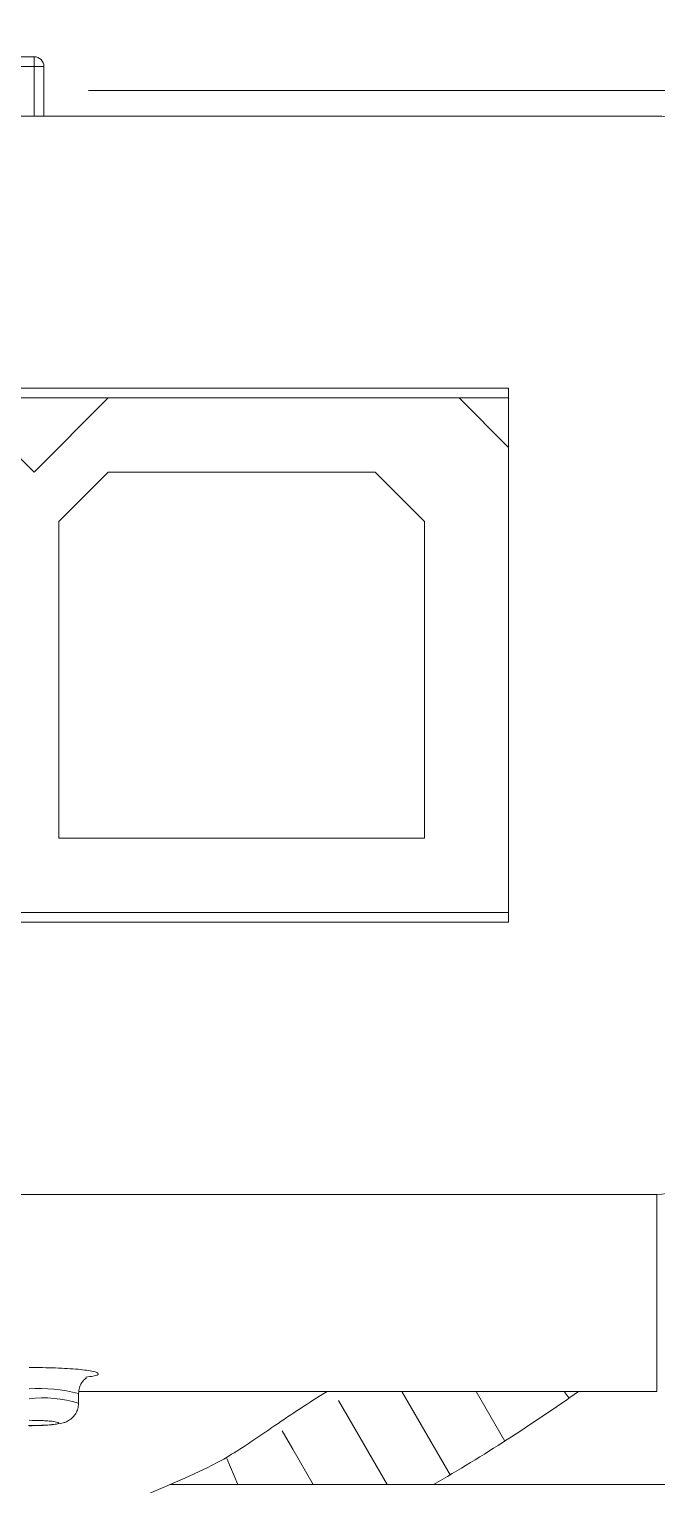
# Model space of a CAD drawing. Header units: inches. Extents: x 0.54 to 10.46, y 0.74 to 7.76.
# Drawn here: x 8.543 to 8.654, y 4.8703 to 5.1277 of the extents above; entities that cross this region are included whole.
import ezdxf

# ---------------------------------------------------------------- set-up
doc = ezdxf.new("R2010")
doc.units = ezdxf.units.IN
doc.header["$MEASUREMENT"] = 0
doc.layers.add('BG', color=7, linetype='Continuous')
doc.layers.add('MCG-INT-4FT', color=7, linetype='Continuous')

# ---------------------------------------------------------------- blocks, each defined once
blk = doc.blocks.new('block 2')
at = {"layer": 'BG', "true_color": 0xffffff}
h = blk.add_hatch(color=7, dxfattribs=at)
h.dxf.hatch_style = 2
edge = h.paths.add_edge_path()
edge.add_spline(control_points=[(10.29599, 0.90612), (10.29599, 0.90612), (0.87112, 0.90612), (0.87112, 0.90612), (0.87016, 0.90612), (0.86938, 0.90689), (0.86938, 0.90785), (0.86938, 0.90785), (0.86938, 7.59215), (0.86938, 7.59215), (0.86938, 7.59311), (0.87016, 7.59389), (0.87112, 7.59389), (0.87112, 7.59389), (10.29599, 7.59389), (10.29599, 7.59389), (10.29696, 7.59389), (10.29773, 7.59311), (10.29773, 7.59215), (10.29773, 7.59215), (10.29773, 0.90785), (10.29773, 0.90785), (10.29773, 0.90689), (10.29696, 0.90612), (10.29599, 0.90612)], knot_values=[0, 0, 0, 0, 1, 1, 1, 2, 2, 2, 3, 3, 3, 4, 4, 4, 5, 5, 5, 6, 6, 6, 7, 7, 7, 8, 8, 8, 8], degree=3, periodic=1)
h.paths.add_polyline_path([(0.87286, 0.90959), (10.29426, 0.90959), (10.29426, 7.59042), (0.87286, 7.59042)])
at = {"layer": 'BG', "lineweight": 0}
blk.add_open_spline([(10.29599, 0.90612), (10.29599, 0.90612), (0.87112, 0.90612), (0.87112, 0.90612), (0.87016, 0.90612), (0.86938, 0.90689), (0.86938, 0.90785), (0.86938, 0.90785), (0.86938, 7.59215), (0.86938, 7.59215), (0.86938, 7.59311), (0.87016, 7.59389), (0.87112, 7.59389), (0.87112, 7.59389), (10.29599, 7.59389), (10.29599, 7.59389), (10.29696, 7.59389), (10.29773, 7.59311), (10.29773, 7.59215), (10.29773, 7.59215), (10.29773, 0.90785), (10.29773, 0.90785), (10.29773, 0.90689), (10.29696, 0.90612), (10.29599, 0.90612)], degree=3, knots=[0, 0, 0, 0, 1, 1, 1, 2, 2, 2, 3, 3, 3, 4, 4, 4, 5, 5, 5, 6, 6, 6, 7, 7, 7, 8, 8, 8, 8], dxfattribs=at)
blk = doc.blocks.new('block 62')
at = {"layer": 'BG', "true_color": 0xffffff}
h = blk.add_hatch(color=7, dxfattribs=at)
h.dxf.hatch_style = 2
edge = h.paths.add_edge_path()
edge.add_spline(control_points=[(10.46309, 0.739), (10.46309, 0.739), (0.53691, 0.739), (0.53691, 0.739), (0.53595, 0.739), (0.53517, 0.73978), (0.53517, 0.74074), (0.53517, 0.74074), (0.53517, 7.75926), (0.53517, 7.75926), (0.53517, 7.76022), (0.53595, 7.761), (0.53691, 7.761), (0.53691, 7.761), (10.46309, 7.761), (10.46309, 7.761), (10.46406, 7.761), (10.46483, 7.76022), (10.46483, 7.75926), (10.46483, 7.75926), (10.46483, 0.74074), (10.46483, 0.74074), (10.46483, 0.73978), (10.46406, 0.739), (10.46309, 0.739)], knot_values=[0, 0, 0, 0, 1, 1, 1, 2, 2, 2, 3, 3, 3, 4, 4, 4, 5, 5, 5, 6, 6, 6, 7, 7, 7, 8, 8, 8, 8], degree=3, periodic=1)
h.paths.add_polyline_path([(0.53864, 0.74248), (10.46136, 0.74248), (10.46136, 7.75752), (0.53864, 7.75752)])
at = {"layer": 'BG', "lineweight": 0}
blk.add_open_spline([(10.46309, 0.739), (10.46309, 0.739), (0.53691, 0.739), (0.53691, 0.739), (0.53595, 0.739), (0.53517, 0.73978), (0.53517, 0.74074), (0.53517, 0.74074), (0.53517, 7.75926), (0.53517, 7.75926), (0.53517, 7.76022), (0.53595, 7.761), (0.53691, 7.761), (0.53691, 7.761), (10.46309, 7.761), (10.46309, 7.761), (10.46406, 7.761), (10.46483, 7.76022), (10.46483, 7.75926), (10.46483, 7.75926), (10.46483, 0.74074), (10.46483, 0.74074), (10.46483, 0.73978), (10.46406, 0.739), (10.46309, 0.739)], degree=3, knots=[0, 0, 0, 0, 1, 1, 1, 2, 2, 2, 3, 3, 3, 4, 4, 4, 5, 5, 5, 6, 6, 6, 7, 7, 7, 8, 8, 8, 8], dxfattribs=at)
blk = doc.blocks.new('block 144')
at = {"layer": 'MCG-INT-4FT', "color": 7, "lineweight": 5, "true_color": 0xffffff}
blk.add_open_spline([(8.61455, 4.87034), (8.62333, 4.87546), (8.63188, 4.88096), (8.64019, 4.88682)], degree=3, dxfattribs=at)
blk = doc.blocks.new('block 211')
at = {"layer": 'MCG-INT-4FT', "color": 7, "lineweight": 5, "true_color": 0xffffff}
blk.add_lwpolyline([(8.63762, 4.88682), (8.63852, 4.88565)], dxfattribs=at)
blk = doc.blocks.new('block 212')
at = {"layer": 'MCG-INT-4FT', "color": 7, "lineweight": 5, "true_color": 0xffffff}
blk.add_lwpolyline([(8.61747, 4.87206), (8.60895, 4.88682)], dxfattribs=at)
blk = doc.blocks.new('block 213')
at = {"layer": 'MCG-INT-4FT', "color": 7, "lineweight": 5, "true_color": 0xffffff}
blk.add_lwpolyline([(8.62714, 4.87804), (8.62207, 4.88682)], dxfattribs=at)
blk = doc.blocks.new('block 214')
at = {"layer": 'MCG-INT-4FT', "color": 7, "lineweight": 5, "true_color": 0xffffff}
blk.add_lwpolyline([(8.58961, 4.87659), (8.59322, 4.87034)], dxfattribs=at)
blk = doc.blocks.new('block 215')
at = {"layer": 'MCG-INT-4FT', "color": 7, "lineweight": 5, "true_color": 0xffffff}
blk.add_lwpolyline([(8.58773, 4.87984), (8.58961, 4.87659)], dxfattribs=at)
blk = doc.blocks.new('block 216')
at = {"layer": 'MCG-INT-4FT', "color": 7, "lineweight": 5, "true_color": 0xffffff}
blk.add_lwpolyline([(8.59963, 4.88196), (8.59774, 4.88524)], dxfattribs=at)
blk = doc.blocks.new('block 217')
at = {"layer": 'MCG-INT-4FT', "color": 7, "lineweight": 5, "true_color": 0xffffff}
blk.add_lwpolyline([(8.59963, 4.88196), (8.60634, 4.87034)], dxfattribs=at)
blk = doc.blocks.new('block 218')
at = {"layer": 'MCG-INT-4FT', "color": 7, "lineweight": 5, "true_color": 0xffffff}
blk.add_lwpolyline([(8.57988, 4.87034), (8.57797, 4.87496)], dxfattribs=at)
blk = doc.blocks.new('block 316')
at = {"layer": 'MCG-INT-4FT', "color": 7, "lineweight": 5, "true_color": 0xffffff}
blk.add_lwpolyline([(8.78347, 4.87034), (8.56788, 4.87034)], dxfattribs=at)
blk = doc.blocks.new('block 321')
at = {"layer": 'MCG-INT-4FT', "color": 7, "lineweight": 5, "true_color": 0xffffff}
blk.add_open_spline([(8.29263, 4.8734), (8.3821, 4.832), (8.48524, 4.832), (8.57471, 4.8734)], degree=3, dxfattribs=at)
blk = doc.blocks.new('block 325')
at = {"layer": 'MCG-INT-4FT', "color": 7, "lineweight": 5, "true_color": 0xffffff}
blk.add_open_spline([(8.5957, 4.88682), (8.5925, 4.88484), (8.58941, 4.88279), (8.58648, 4.88079), (8.58355, 4.8788), (8.58077, 4.87686), (8.57836, 4.87542), (8.57707, 4.87465), (8.57589, 4.87403), (8.57471, 4.8734)], degree=3, knots=[0, 0, 0, 0, 1, 1, 1, 2, 2, 2, 3, 3, 3, 3], dxfattribs=at)
blk = doc.blocks.new('block 420')
at = {"layer": 'MCG-INT-4FT', "color": 7, "lineweight": 5, "true_color": 0xffffff}
blk.add_lwpolyline([(8.68203, 5.11685), (8.55348, 5.11685)], dxfattribs=at)
blk = doc.blocks.new('block 1630')
at = {"layer": 'MCG-INT-4FT', "color": 7, "lineweight": 5, "true_color": 0xffffff}
blk.add_open_spline([(8.55173, 4.88646), (8.55176, 4.88681), (8.55179, 4.88716), (8.55188, 4.88748), (8.55196, 4.88777), (8.55209, 4.88803), (8.55224, 4.88826), (8.55236, 4.88846), (8.5525, 4.88863), (8.55263, 4.88878), (8.55274, 4.8889), (8.55285, 4.889), (8.55295, 4.88908), (8.55304, 4.88915), (8.55311, 4.88921), (8.55313, 4.88923)], degree=3, knots=[0, 0, 0, 0, 1, 1, 1, 2, 2, 2, 3, 3, 3, 4, 4, 4, 5, 5, 5, 5], dxfattribs=at)
blk = doc.blocks.new('block 1632')
at = {"layer": 'MCG-INT-4FT', "color": 7, "lineweight": 5, "true_color": 0xffffff}
blk.add_open_spline([(8.54287, 4.88078), (8.54367, 4.88079), (8.54446, 4.8808), (8.54522, 4.88083), (8.54585, 4.88085), (8.54646, 4.88089), (8.547, 4.88095), (8.54779, 4.88102), (8.54845, 4.88112), (8.54903, 4.88127), (8.54921, 4.88132), (8.54938, 4.88137), (8.54958, 4.88146), (8.54982, 4.88157), (8.55009, 4.88172), (8.55035, 4.88192), (8.5507, 4.88219), (8.55101, 4.88254), (8.55124, 4.88294), (8.55139, 4.88319), (8.55151, 4.88345), (8.55159, 4.88373), (8.55167, 4.88405), (8.5517, 4.88438), (8.55173, 4.88472)], degree=3, knots=[0, 0, 0, 0, 1, 1, 1, 2, 2, 2, 3, 3, 3, 4, 4, 4, 5, 5, 5, 6, 6, 6, 7, 7, 7, 8, 8, 8, 8], dxfattribs=at)
blk = doc.blocks.new('block 1634')
at = {"layer": 'MCG-INT-4FT', "color": 7, "lineweight": 5, "true_color": 0xffffff}
blk.add_lwpolyline([(8.55173, 4.88472), (8.55173, 4.88646)], dxfattribs=at)
blk = doc.blocks.new('block 1640')
at = {"layer": 'MCG-INT-4FT', "color": 7, "lineweight": 5, "true_color": 0xffffff}
blk.add_lwpolyline([(8.55178, 4.88678), (8.65404, 4.88678)], dxfattribs=at)
blk = doc.blocks.new('block 1643')
at = {"layer": 'MCG-INT-4FT', "color": 7, "lineweight": 5, "true_color": 0xffffff}
blk.add_lwpolyline([(8.65404, 4.92166), (8.50013, 4.92166)], dxfattribs=at)
blk = doc.blocks.new('block 1646')
at = {"layer": 'MCG-INT-4FT', "color": 7, "lineweight": 5, "true_color": 0xffffff}
blk.add_lwpolyline([(8.49488, 4.96976), (8.62781, 4.96976)], dxfattribs=at)
blk = doc.blocks.new('block 1647')
at = {"layer": 'MCG-INT-4FT', "color": 7, "lineweight": 5, "true_color": 0xffffff}
blk.add_lwpolyline([(8.62781, 4.96976), (8.62781, 4.97151)], dxfattribs=at)
blk = doc.blocks.new('block 1648')
at = {"layer": 'MCG-INT-4FT', "color": 7, "lineweight": 5, "true_color": 0xffffff}
blk.add_lwpolyline([(8.62781, 5.05372), (8.62781, 5.06421)], dxfattribs=at)
blk = doc.blocks.new('block 1649')
at = {"layer": 'MCG-INT-4FT', "color": 7, "lineweight": 5, "true_color": 0xffffff}
blk.add_lwpolyline([(8.62781, 5.06421), (8.23952, 5.06421)], dxfattribs=at)
blk = doc.blocks.new('block 1659')
at = {"layer": 'MCG-INT-4FT', "color": 7, "lineweight": 5, "true_color": 0xffffff}
blk.add_lwpolyline([(8.65404, 5.11231), (8.21329, 5.11231)], dxfattribs=at)
blk = doc.blocks.new('block 1660')
at = {"layer": 'MCG-INT-4FT', "color": 7, "lineweight": 5, "true_color": 0xffffff}
blk.add_open_spline([(8.66279, 5.10356), (8.66279, 5.10839), (8.65887, 5.11231), (8.65404, 5.11231)], degree=3, dxfattribs=at)
blk = doc.blocks.new('block 1662')
at = {"layer": 'MCG-INT-4FT', "color": 7, "lineweight": 5, "true_color": 0xffffff}
blk.add_open_spline([(8.65404, 4.92166), (8.65887, 4.92166), (8.66279, 4.9256), (8.66279, 4.93044)], degree=3, dxfattribs=at)
blk = doc.blocks.new('block 1666')
at = {"layer": 'MCG-INT-4FT', "color": 7, "lineweight": 5, "true_color": 0xffffff}
blk.add_lwpolyline([(8.65404, 4.88682), (8.65404, 4.92166)], dxfattribs=at)
blk = doc.blocks.new('block 1825')
at = {"layer": 'MCG-INT-4FT', "color": 7, "lineweight": 5, "true_color": 0xffffff}
blk.add_open_spline([(8.54298, 4.88171), (8.54369, 4.8817), (8.54439, 4.88169), (8.54504, 4.88167), (8.54535, 4.88166), (8.54564, 4.88164), (8.54592, 4.88163), (8.5462, 4.88161), (8.54645, 4.88159), (8.54669, 4.88157), (8.54717, 4.88152), (8.54756, 4.88147), (8.54783, 4.88141), (8.54809, 4.88136), (8.54823, 4.88129), (8.54823, 4.88123), (8.54823, 4.88117), (8.54809, 4.88111), (8.54783, 4.88105), (8.54757, 4.88099), (8.54718, 4.88094), (8.54669, 4.8809), (8.54621, 4.88085), (8.54564, 4.88082), (8.54501, 4.88079), (8.54437, 4.88077), (8.54368, 4.88076), (8.54298, 4.88076)], degree=3, knots=[0, 0, 0, 0, 1, 1, 1, 2, 2, 2, 3, 3, 3, 4, 4, 4, 5, 5, 5, 6, 6, 6, 7, 7, 7, 8, 8, 8, 9, 9, 9, 9], dxfattribs=at)
blk = doc.blocks.new('block 1836')
at = {"layer": 'MCG-INT-4FT', "color": 7, "lineweight": 5, "true_color": 0xffffff}
blk.add_lwpolyline([(8.54386, 5.1228), (8.32348, 5.1228)], dxfattribs=at)
blk = doc.blocks.new('block 1837')
at = {"layer": 'MCG-INT-4FT', "color": 7, "lineweight": 5, "true_color": 0xffffff}
blk.add_lwpolyline([(8.54386, 5.12105), (8.54386, 5.1228)], dxfattribs=at)
blk = doc.blocks.new('block 1838')
at = {"layer": 'MCG-INT-4FT', "color": 7, "lineweight": 5, "true_color": 0xffffff}
blk.add_lwpolyline([(8.54386, 5.12105), (8.32348, 5.12105)], dxfattribs=at)
blk = doc.blocks.new('block 1840')
at = {"layer": 'MCG-INT-4FT', "color": 7, "lineweight": 5, "true_color": 0xffffff}
blk.add_open_spline([(8.5456, 5.12105), (8.5456, 5.12202), (8.54482, 5.1228), (8.54386, 5.1228)], degree=3, dxfattribs=at)
blk = doc.blocks.new('block 1841')
at = {"layer": 'MCG-INT-4FT', "color": 7, "lineweight": 5, "true_color": 0xffffff}
blk.add_lwpolyline([(8.5456, 5.12105), (8.54386, 5.12105)], dxfattribs=at)
blk = doc.blocks.new('block 1842')
at = {"layer": 'MCG-INT-4FT', "color": 7, "lineweight": 5, "true_color": 0xffffff}
blk.add_lwpolyline([(8.5456, 5.11231), (8.5456, 5.12105)], dxfattribs=at)
blk = doc.blocks.new('block 1863')
at = {"layer": 'MCG-INT-4FT', "color": 7, "lineweight": 5, "true_color": 0xffffff}
blk.add_lwpolyline([(8.6042, 5.04934), (8.61294, 5.0406)], dxfattribs=at)
blk = doc.blocks.new('block 1864')
at = {"layer": 'MCG-INT-4FT', "color": 7, "lineweight": 5, "true_color": 0xffffff}
blk.add_lwpolyline([(8.6042, 5.04934), (8.55697, 5.04934)], dxfattribs=at)
blk = doc.blocks.new('block 1865')
at = {"layer": 'MCG-INT-4FT', "color": 7, "lineweight": 5, "true_color": 0xffffff}
blk.add_lwpolyline([(8.54823, 5.0406), (8.55697, 5.04934)], dxfattribs=at)
blk = doc.blocks.new('block 1866')
at = {"layer": 'MCG-INT-4FT', "color": 7, "lineweight": 5, "true_color": 0xffffff}
blk.add_lwpolyline([(8.54823, 5.0406), (8.54823, 4.98463)], dxfattribs=at)
blk = doc.blocks.new('block 1867')
at = {"layer": 'MCG-INT-4FT', "color": 7, "lineweight": 5, "true_color": 0xffffff}
blk.add_lwpolyline([(8.54823, 4.98463), (8.61294, 4.98463)], dxfattribs=at)
blk = doc.blocks.new('block 1868')
at = {"layer": 'MCG-INT-4FT', "color": 7, "lineweight": 5, "true_color": 0xffffff}
blk.add_lwpolyline([(8.61294, 4.98463), (8.61294, 5.0406)], dxfattribs=at)
blk = doc.blocks.new('block 1869')
at = {"layer": 'MCG-INT-4FT', "color": 7, "lineweight": 5, "true_color": 0xffffff}
blk.add_lwpolyline([(8.61906, 5.06246), (8.55697, 5.06246)], dxfattribs=at)
blk = doc.blocks.new('block 1870')
at = {"layer": 'MCG-INT-4FT', "color": 7, "lineweight": 5, "true_color": 0xffffff}
blk.add_lwpolyline([(8.62781, 5.05372), (8.61906, 5.06246)], dxfattribs=at)
blk = doc.blocks.new('block 1874')
at = {"layer": 'MCG-INT-4FT', "color": 7, "lineweight": 5, "true_color": 0xffffff}
blk.add_lwpolyline([(8.53074, 5.06246), (8.54386, 5.04934)], dxfattribs=at)
blk = doc.blocks.new('block 1875')
at = {"layer": 'MCG-INT-4FT', "color": 7, "lineweight": 5, "true_color": 0xffffff}
blk.add_lwpolyline([(8.54386, 5.04934), (8.55697, 5.06246)], dxfattribs=at)
blk = doc.blocks.new('block 1876')
at = {"layer": 'MCG-INT-4FT', "color": 7, "lineweight": 5, "true_color": 0xffffff}
blk.add_lwpolyline([(8.62781, 4.97151), (8.62781, 5.05372)], dxfattribs=at)
blk = doc.blocks.new('block 1878')
at = {"layer": 'MCG-INT-4FT', "color": 7, "lineweight": 5, "true_color": 0xffffff}
blk.add_lwpolyline([(8.4599, 4.97151), (8.62781, 4.97151)], dxfattribs=at)
blk = doc.blocks.new('block 1884')
at = {"layer": 'MCG-INT-4FT', "color": 7, "lineweight": 5, "true_color": 0xffffff}
blk.add_lwpolyline([(8.55697, 5.06246), (8.53074, 5.06246)], dxfattribs=at)
blk = doc.blocks.new('block 1885')
at = {"layer": 'MCG-INT-4FT', "color": 7, "lineweight": 5, "true_color": 0xffffff}
blk.add_lwpolyline([(8.62781, 5.06246), (8.61906, 5.06246)], dxfattribs=at)
blk = doc.blocks.new('block 1889')
at = {"layer": 'MCG-INT-4FT', "color": 8, "lineweight": 5, "true_color": 0x808080}
blk.add_lwpolyline([(8.55178, 4.88682), (8.65404, 4.88682)], dxfattribs=at)
blk = doc.blocks.new('block 1893')
at = {"layer": 'MCG-INT-4FT', "color": 8, "lineweight": 5, "true_color": 0x808080}
blk.add_open_spline([(8.54298, 4.89105), (8.54458, 4.89103), (8.54618, 4.89102), (8.54766, 4.89097), (8.54914, 4.89091), (8.5505, 4.89083), (8.55164, 4.89073), (8.55277, 4.89062), (8.55369, 4.8905), (8.55429, 4.89037), (8.5549, 4.89023), (8.55519, 4.89009), (8.55522, 4.88994), (8.55526, 4.88979), (8.55502, 4.88964), (8.55429, 4.88952), (8.55395, 4.88946), (8.55349, 4.8894), (8.55304, 4.88935)], degree=3, knots=[0, 0, 0, 0, 1, 1, 1, 2, 2, 2, 3, 3, 3, 4, 4, 4, 5, 5, 5, 6, 6, 6, 6], dxfattribs=at)
blk = doc.blocks.new('block 1985')
at = {"layer": 'MCG-INT-4FT', "color": 8, "lineweight": 5, "true_color": 0x808080}
blk.add_open_spline([(8.55173, 4.88646), (8.54887, 4.8872), (8.54592, 4.88747), (8.54298, 4.88725)], degree=3, dxfattribs=at)
blk = doc.blocks.new('block 1989')
at = {"layer": 'MCG-INT-4FT', "color": 8, "lineweight": 5, "true_color": 0x808080}
blk.add_open_spline([(8.55173, 4.88472), (8.5489, 4.88562), (8.54592, 4.88589), (8.54298, 4.88551)], degree=3, dxfattribs=at)
blk = doc.blocks.new('block 1996')
at = {"layer": 'MCG-INT-4FT', "color": 8, "lineweight": 5, "true_color": 0x808080}
blk.add_lwpolyline([(8.65404, 4.88678), (8.65404, 4.88682)], dxfattribs=at)
blk = doc.blocks.new('block 1999')
at = {"layer": 'MCG-INT-4FT', "color": 8, "lineweight": 5, "true_color": 0x808080}
blk.add_lwpolyline([(8.54386, 5.11231), (8.54386, 5.12105)], dxfattribs=at)

msp = doc.modelspace()

# ---------------------------------------------------------------- block references
at = {"layer": 'BG'}
for name in ['block 62', 'block 2']:
    msp.add_blockref(name, (0, 0), dxfattribs=at)
at = {"layer": 'MCG-INT-4FT'}
for name in ['block 1836', 'block 1837', 'block 1840', 'block 1838', 'block 1841', 'block 1999', 'block 1842', 'block 420', 'block 1659', 'block 1660', 'block 1649', 'block 1648', 'block 1874', 'block 1884', 'block 1875', 'block 1869', 'block 1870', 'block 1885', 'block 1876', 'block 1865', 'block 1864', 'block 1863', 'block 1866', 'block 1868', 'block 1867', 'block 1878', 'block 1647', 'block 1646', 'block 1662', 'block 1643', 'block 1666', 'block 1893', 'block 1630', 'block 1985', 'block 1989', 'block 1634', 'block 1889', 'block 1640', 'block 325', 'block 216', 'block 212', 'block 144', 'block 213', 'block 211', 'block 1996', 'block 1632', 'block 1825', 'block 217', 'block 215', 'block 218', 'block 214', 'block 321', 'block 316']:
    msp.add_blockref(name, (0, 0), dxfattribs=at)

doc.saveas('drawing.dxf')
